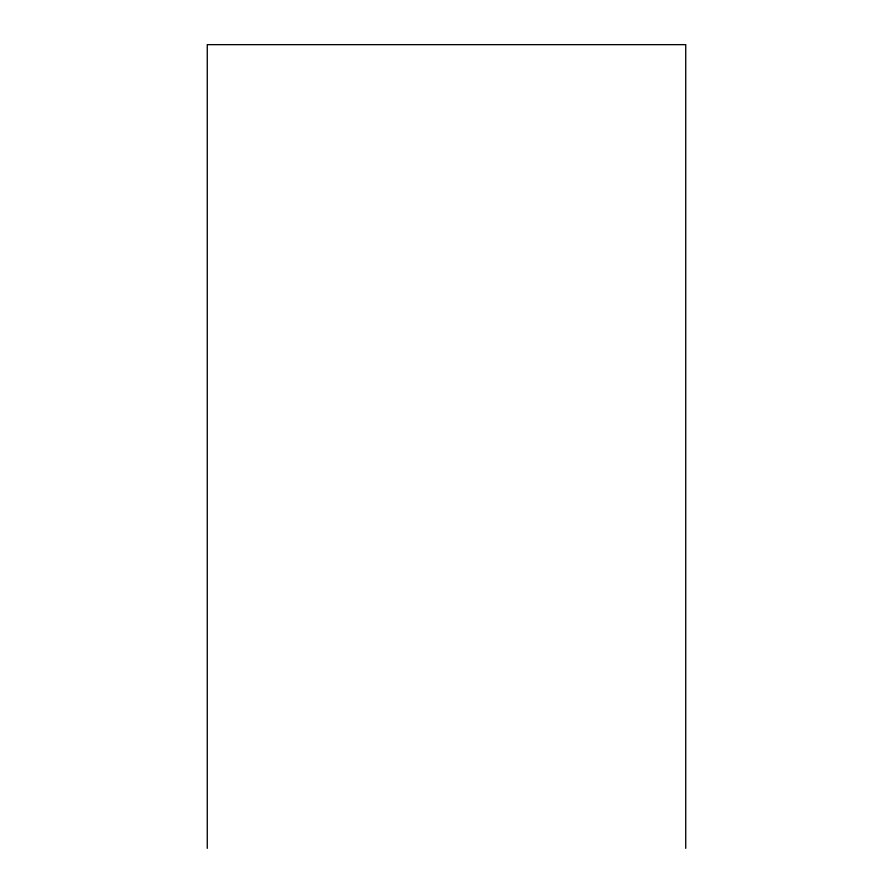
<?xml version="1.0" encoding="UTF-8"?>
<svg xmlns="http://www.w3.org/2000/svg" width="893" height="893" viewBox="0 0 893 893"><rect width="100%" height="100%" fill="white"/><g stroke="black" fill="none" stroke-linecap="round" stroke-linejoin="round"><path stroke-width="1.34" d="M685.735 848.35L685.735 44.65L207.265 44.65L207.265 848.35"/></g></svg>
